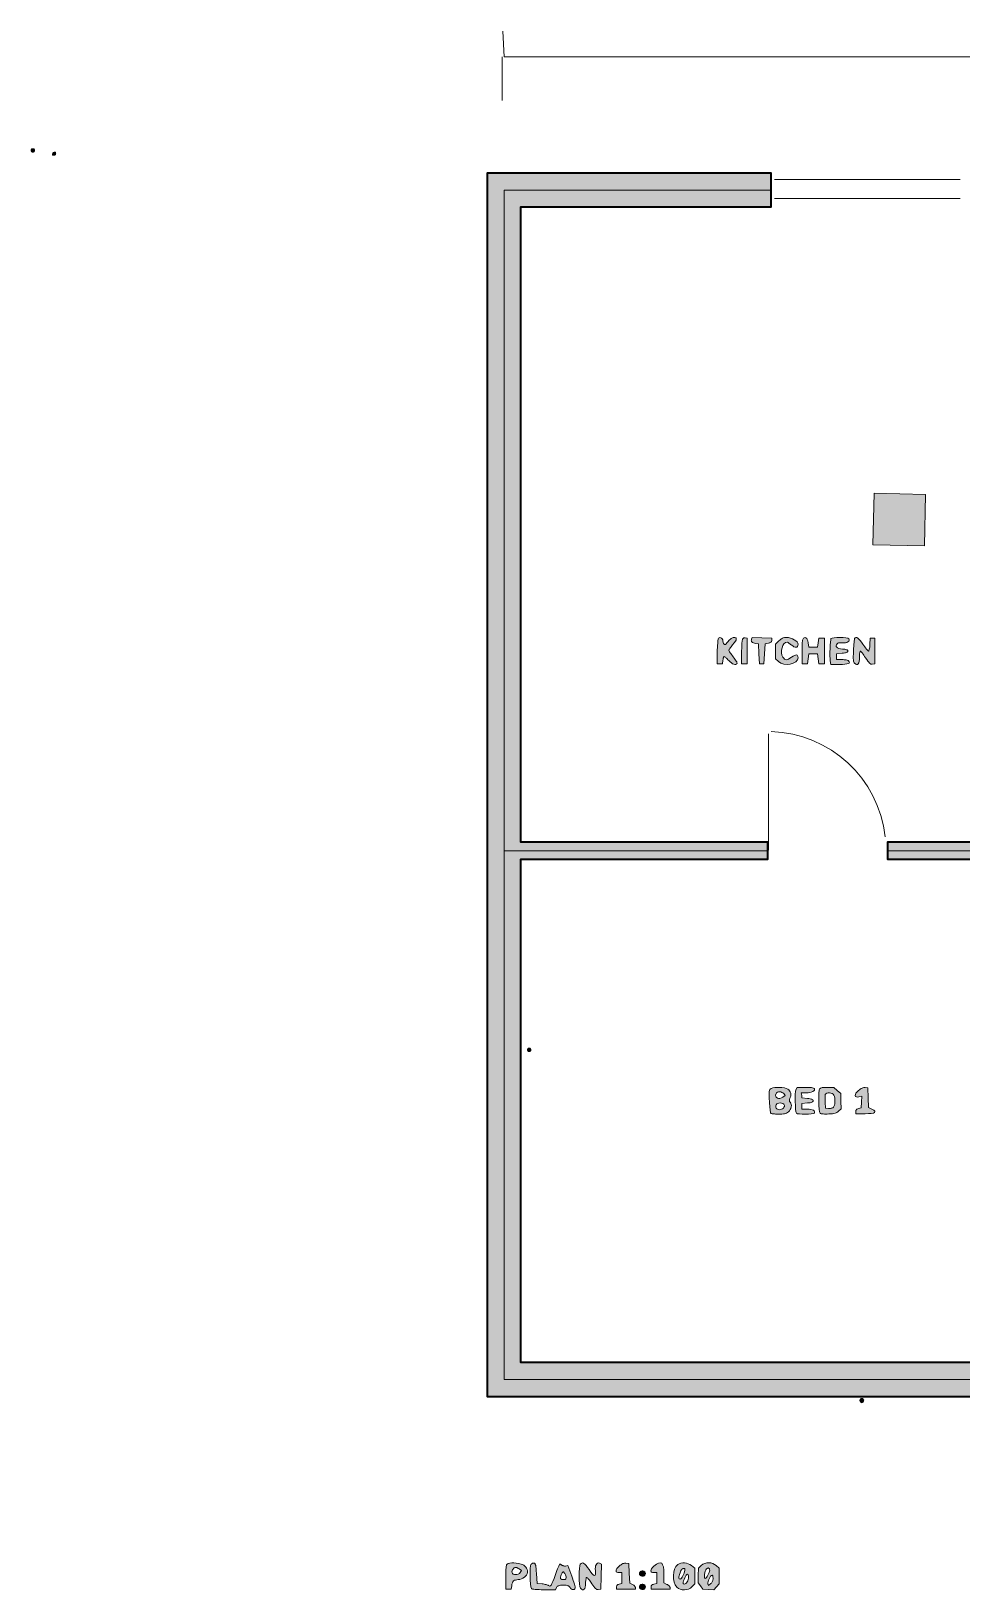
# Model space of a CAD drawing. Header units: millimetres. Extents: x 923 to 19280, y 5717 to 17824.
# Drawn here: x 923 to 7971, y 5902 to 17696 of the extents above; entities that cross this region are included whole.
import ezdxf

# ---------------------------------------------------------------- set-up
doc = ezdxf.new("R2010")
doc.units = ezdxf.units.MM
for name, color, linetype, lineweight in [('A-ANNO', 2, 'Continuous', 18), ('A-COLS', 5, 'Continuous', 18), ('A-DETL', 7, 'Continuous', 18), ('A-DOOR', 3, 'Continuous', 18), ('A-GLAZ', 4, 'Continuous', 18), ('A-WALL', 7, 'Continuous', 35), ('A-WALL-CNTR', 8, 'Continuous', 13)]:
    doc.layers.add(name, color=color, linetype=linetype, lineweight=lineweight)

msp = doc.modelspace()

# ---------------------------------------------------------------- hatches: boundary and pattern name
at = {"layer": 'A-ANNO'}
h = msp.add_hatch(color=256, dxfattribs=at)
h.dxf.hatch_style = 1
h.paths.add_polyline_path([(923, 16795), (923, 16792), (924, 16790), (925, 16788), (926, 16785), (929, 16784), (930, 16783), (933, 16782), (936, 16782), (938, 16782), (941, 16783), (942, 16784), (945, 16785), (946, 16788), (947, 16790), (948, 16792), (948, 16795), (948, 16797), (947, 16800), (946, 16801), (945, 16804), (942, 16805), (941, 16806), (938, 16807), (936, 16807), (933, 16807), (930, 16806), (929, 16805), (926, 16804), (925, 16801), (924, 16800), (923, 16797)])
h = msp.add_hatch(color=256, dxfattribs=at)
h.dxf.hatch_style = 1
h.paths.add_polyline_path([(1090, 16776), (1086, 16773), (1085, 16769), (1084, 16766), (1085, 16762), (1085, 16760), (1088, 16758), (1092, 16757), (1096, 16757), (1099, 16757), (1101, 16757), (1103, 16759), (1106, 16760), (1107, 16762), (1108, 16764), (1109, 16767), (1109, 16769), (1108, 16773), (1107, 16778), (1106, 16780), (1103, 16781), (1100, 16782), (1096, 16781), (1093, 16779)])
h = msp.add_hatch(color=256, dxfattribs=at)
h.dxf.hatch_style = 1
h.paths.add_polyline_path([(6125, 13097), (6125, 13093), (6124, 13086), (6123, 13076), (6122, 13064), (6121, 13049), (6120, 13033), (6119, 13015), (6119, 12998), (6117, 12909), (6138, 12909), (6159, 12909), (6162, 12937), (6163, 12942), (6163, 12947), (6164, 12952), (6166, 12955), (6167, 12959), (6169, 12961), (6169, 12963), (6171, 12964), (6173, 12963), (6175, 12961), (6180, 12959), (6184, 12955), (6189, 12951), (6194, 12946), (6200, 12940), (6206, 12934), (6216, 12924), (6226, 12916), (6235, 12910), (6244, 12906), (6252, 12904), (6259, 12904), (6264, 12907), (6268, 12912), (6269, 12915), (6268, 12918), (6266, 12923), (6262, 12930), (6257, 12937), (6252, 12945), (6246, 12953), (6240, 12962), (6233, 12970), (6226, 12979), (6221, 12986), (6216, 12993), (6212, 13000), (6208, 13005), (6207, 13009), (6206, 13010), (6207, 13013), (6208, 13016), (6211, 13020), (6214, 13025), (6219, 13032), (6224, 13038), (6230, 13046), (6235, 13053), (6247, 13068), (6256, 13080), (6261, 13089), (6263, 13097), (6263, 13102), (6260, 13105), (6253, 13107), (6245, 13108), (6239, 13107), (6234, 13106), (6229, 13103), (6223, 13100), (6218, 13096), (6212, 13091), (6207, 13085), (6201, 13078), (6192, 13067), (6185, 13060), (6180, 13056), (6174, 13055), (6170, 13057), (6167, 13062), (6164, 13070), (6162, 13082), (6160, 13090), (6156, 13097), (6151, 13102), (6145, 13105), (6139, 13107), (6134, 13106), (6129, 13103)])
h = msp.add_hatch(color=256, dxfattribs=at)
h.dxf.hatch_style = 1
h.paths.add_polyline_path([(6309, 13091), (6308, 13086), (6307, 13079), (6306, 13068), (6305, 13055), (6304, 13041), (6304, 13025), (6303, 13009), (6303, 12992), (6303, 12909), (6324, 12909), (6346, 12909), (6346, 13006), (6346, 13103), (6330, 13106), (6328, 13106), (6324, 13106), (6321, 13105), (6318, 13103), (6316, 13101), (6313, 13098), (6311, 13096)])
h = msp.add_hatch(color=256, dxfattribs=at)
h.dxf.hatch_style = 1
h.paths.add_polyline_path([(6379, 13095), (6377, 13089), (6376, 13083), (6378, 13079), (6381, 13075), (6385, 13070), (6392, 13068), (6400, 13065), (6409, 13064), (6430, 13061), (6434, 12985), (6439, 12909), (6456, 12909), (6472, 12909), (6477, 12985), (6481, 13061), (6506, 13065), (6512, 13067), (6518, 13069), (6522, 13070), (6526, 13073), (6528, 13075), (6530, 13079), (6532, 13082), (6532, 13086), (6532, 13103), (6457, 13106), (6384, 13108)])
h = msp.add_hatch(color=256, dxfattribs=at)
h.dxf.hatch_style = 1
h.paths.add_polyline_path([(6586, 13083), (6561, 13058), (6561, 13002), (6561, 12946), (6583, 12926), (6600, 12913), (6622, 12906), (6647, 12904), (6671, 12907), (6694, 12914), (6713, 12925), (6726, 12938), (6731, 12955), (6730, 12964), (6727, 12970), (6724, 12975), (6718, 12976), (6711, 12975), (6703, 12973), (6693, 12968), (6681, 12960), (6668, 12951), (6657, 12945), (6648, 12941), (6640, 12940), (6633, 12941), (6627, 12944), (6622, 12951), (6616, 12959), (6609, 12975), (6605, 12993), (6605, 13012), (6610, 13031), (6616, 13047), (6624, 13061), (6635, 13070), (6647, 13074), (6649, 13073), (6651, 13072), (6655, 13070), (6659, 13067), (6664, 13064), (6669, 13060), (6674, 13056), (6679, 13052), (6690, 13044), (6699, 13038), (6708, 13036), (6715, 13035), (6722, 13036), (6726, 13041), (6730, 13047), (6731, 13057), (6729, 13065), (6723, 13075), (6714, 13083), (6702, 13091), (6688, 13097), (6674, 13102), (6659, 13107), (6644, 13108), (6634, 13108), (6627, 13107), (6619, 13105), (6612, 13102), (6606, 13099), (6599, 13095), (6593, 13089)])
h = msp.add_hatch(color=256, dxfattribs=at)
h.dxf.hatch_style = 1
h.paths.add_polyline_path([(6767, 13093), (6765, 13088), (6765, 13080), (6763, 13070), (6762, 13058), (6761, 13043), (6761, 13027), (6761, 13010), (6761, 12993), (6763, 12909), (6782, 12909), (6803, 12909), (6807, 12947), (6811, 12985), (6845, 12985), (6879, 12985), (6883, 12947), (6887, 12909), (6909, 12909), (6930, 12909), (6930, 13006), (6930, 13103), (6909, 13103), (6887, 13103), (6883, 13069), (6879, 13036), (6845, 13036), (6811, 13036), (6807, 13069), (6804, 13082), (6800, 13092), (6796, 13100), (6790, 13105), (6784, 13108), (6778, 13106), (6772, 13102)])
h = msp.add_hatch(color=256, dxfattribs=at)
h.dxf.hatch_style = 1
h.paths.add_polyline_path([(6980, 13100), (6979, 13091), (6976, 13074), (6975, 13051), (6973, 13024), (6972, 12997), (6972, 12970), (6973, 12948), (6975, 12931), (6978, 12904), (7045, 12904), (7067, 12904), (7085, 12906), (7100, 12908), (7110, 12911), (7117, 12915), (7119, 12920), (7118, 12925), (7113, 12931), (7111, 12933), (7107, 12935), (7102, 12937), (7096, 12938), (7088, 12939), (7080, 12940), (7072, 12941), (7063, 12942), (7023, 12942), (7023, 12964), (7023, 12985), (7065, 12989), (7075, 12990), (7085, 12992), (7091, 12993), (7097, 12995), (7102, 12998), (7105, 13000), (7107, 13003), (7107, 13006), (7107, 13009), (7105, 13012), (7102, 13014), (7098, 13016), (7092, 13018), (7085, 13020), (7077, 13020), (7067, 13021), (7052, 13023), (7040, 13025), (7030, 13029), (7024, 13034), (7020, 13039), (7019, 13046), (7021, 13053), (7026, 13060), (7030, 13063), (7033, 13065), (7037, 13067), (7041, 13068), (7047, 13069), (7053, 13069), (7060, 13069), (7068, 13068), (7080, 13067), (7091, 13068), (7101, 13071), (7108, 13075), (7114, 13080), (7118, 13086), (7118, 13092), (7116, 13099), (7108, 13102), (7093, 13105), (7072, 13107), (7048, 13108), (7025, 13107), (7004, 13106), (6988, 13103)])
h = msp.add_hatch(color=256, dxfattribs=at)
h.dxf.hatch_style = 1
h.paths.add_polyline_path([(7159, 13101), (7158, 13097), (7157, 13091), (7156, 13082), (7155, 13070), (7154, 13057), (7152, 13042), (7151, 13025), (7151, 13008), (7150, 12985), (7149, 12965), (7149, 12950), (7150, 12938), (7151, 12928), (7153, 12921), (7156, 12916), (7158, 12913), (7168, 12907), (7174, 12904), (7181, 12905), (7186, 12909), (7190, 12917), (7194, 12928), (7196, 12942), (7196, 12959), (7196, 12969), (7197, 12977), (7197, 12986), (7198, 12992), (7199, 12998), (7201, 13003), (7201, 13005), (7203, 13006), (7205, 13005), (7207, 13002), (7212, 12998), (7217, 12991), (7223, 12983), (7229, 12975), (7235, 12965), (7242, 12954), (7251, 12941), (7259, 12930), (7266, 12921), (7272, 12915), (7278, 12910), (7283, 12907), (7288, 12906), (7293, 12906), (7311, 12909), (7311, 13006), (7311, 13103), (7294, 13103), (7277, 13103), (7274, 13055), (7273, 13045), (7273, 13036), (7272, 13027), (7270, 13020), (7268, 13014), (7267, 13010), (7266, 13007), (7264, 13006), (7262, 13007), (7258, 13010), (7254, 13014), (7248, 13021), (7242, 13029), (7236, 13037), (7229, 13047), (7222, 13057), (7210, 13073), (7200, 13086), (7190, 13096), (7183, 13102), (7175, 13107), (7169, 13108), (7163, 13106)])
h = msp.add_hatch(color=256, dxfattribs=at)
h.dxf.hatch_style = 1
h.paths.add_polyline_path([(4682, 9988), (4682, 9985), (4683, 9983), (4684, 9981), (4685, 9978), (4688, 9978), (4689, 9976), (4692, 9975), (4695, 9975), (4697, 9975), (4700, 9976), (4701, 9978), (4704, 9978), (4705, 9981), (4706, 9983), (4707, 9985), (4707, 9988), (4707, 9990), (4706, 9993), (4705, 9994), (4704, 9997), (4701, 9998), (4700, 10000), (4697, 10000), (4695, 10000), (4692, 10000), (4689, 10000), (4688, 9998), (4685, 9997), (4684, 9994), (4683, 9993), (4682, 9990)])
h = msp.add_hatch(color=256, dxfattribs=at)
h.dxf.hatch_style = 1
h.paths.add_polyline_path([(6519, 9691), (6517, 9687), (6515, 9681), (6513, 9674), (6512, 9663), (6511, 9651), (6512, 9636), (6512, 9618), (6514, 9597), (6515, 9581), (6517, 9565), (6517, 9551), (6519, 9538), (6520, 9527), (6522, 9518), (6522, 9512), (6524, 9509), (6526, 9507), (6530, 9506), (6535, 9504), (6543, 9503), (6551, 9503), (6561, 9502), (6571, 9501), (6582, 9501), (6596, 9501), (6609, 9502), (6620, 9503), (6629, 9504), (6637, 9507), (6644, 9510), (6651, 9514), (6658, 9519), (6666, 9526), (6672, 9536), (6677, 9545), (6679, 9556), (6680, 9566), (6679, 9575), (6676, 9585), (6671, 9592), (6668, 9595), (6666, 9597), (6666, 9601), (6665, 9605), (6666, 9609), (6666, 9614), (6668, 9620), (6671, 9627), (6675, 9638), (6676, 9649), (6676, 9659), (6672, 9669), (6667, 9677), (6660, 9685), (6652, 9691), (6641, 9696), (6627, 9700), (6609, 9702), (6591, 9704), (6572, 9704), (6554, 9702), (6539, 9700), (6527, 9696)])
h.paths.add_polyline_path([(6622, 9657), (6633, 9643), (6616, 9631), (6605, 9625), (6593, 9621), (6583, 9620), (6574, 9623), (6566, 9629), (6563, 9636), (6561, 9646), (6565, 9658), (6568, 9663), (6574, 9667), (6582, 9669), (6590, 9670), (6599, 9669), (6607, 9666), (6615, 9663)], flags=16)
h.paths.add_polyline_path([(6626, 9573), (6627, 9566), (6627, 9559), (6624, 9553), (6620, 9547), (6614, 9542), (6606, 9538), (6599, 9536), (6589, 9535), (6582, 9536), (6576, 9538), (6570, 9542), (6566, 9546), (6563, 9552), (6562, 9558), (6562, 9565), (6565, 9573), (6569, 9579), (6576, 9582), (6585, 9585), (6595, 9586), (6605, 9585), (6615, 9582), (6622, 9578)], flags=16)
h = msp.add_hatch(color=256, dxfattribs=at)
h.dxf.hatch_style = 1
h.paths.add_polyline_path([(6713, 9685), (6710, 9674), (6708, 9652), (6708, 9626), (6708, 9597), (6710, 9568), (6711, 9542), (6715, 9520), (6719, 9509), (6726, 9505), (6742, 9503), (6763, 9501), (6786, 9501), (6809, 9502), (6831, 9503), (6847, 9506), (6854, 9510), (6856, 9516), (6855, 9521), (6853, 9526), (6847, 9531), (6838, 9534), (6827, 9536), (6815, 9538), (6800, 9539), (6760, 9540), (6760, 9561), (6760, 9581), (6803, 9586), (6813, 9586), (6822, 9588), (6829, 9590), (6835, 9592), (6840, 9594), (6842, 9597), (6844, 9599), (6845, 9603), (6844, 9606), (6842, 9608), (6840, 9611), (6835, 9614), (6829, 9615), (6822, 9617), (6813, 9619), (6803, 9619), (6760, 9624), (6758, 9643), (6755, 9662), (6792, 9662), (6807, 9663), (6820, 9664), (6831, 9668), (6842, 9672), (6849, 9677), (6854, 9683), (6856, 9688), (6854, 9694), (6852, 9696), (6848, 9698), (6841, 9700), (6833, 9702), (6823, 9702), (6812, 9703), (6799, 9704), (6786, 9704), (6723, 9704)])
h = msp.add_hatch(color=256, dxfattribs=at)
h.dxf.hatch_style = 1
h.paths.add_polyline_path([(6894, 9694), (6891, 9682), (6888, 9660), (6887, 9631), (6887, 9600), (6889, 9568), (6891, 9540), (6894, 9519), (6898, 9508), (6901, 9506), (6906, 9504), (6912, 9503), (6920, 9503), (6930, 9502), (6940, 9502), (6951, 9502), (6963, 9503), (6978, 9503), (6991, 9505), (7002, 9507), (7011, 9509), (7019, 9512), (7025, 9515), (7032, 9520), (7037, 9525), (7056, 9542), (7055, 9600), (7054, 9657), (7028, 9680), (7002, 9704), (6952, 9704), (6941, 9704), (6931, 9703), (6922, 9702), (6914, 9702), (6907, 9700), (6901, 9698), (6897, 9696)])
h.paths.add_polyline_path([(7002, 9646), (7006, 9635), (7008, 9622), (7009, 9608), (7010, 9594), (7008, 9580), (7006, 9569), (7002, 9558), (6998, 9553), (6995, 9550), (6991, 9548), (6987, 9547), (6982, 9546), (6977, 9545), (6972, 9544), (6967, 9544), (6962, 9545), (6938, 9547), (6936, 9593), (6935, 9603), (6935, 9612), (6935, 9620), (6935, 9629), (6936, 9636), (6936, 9642), (6936, 9647), (6937, 9650), (6942, 9656), (6949, 9660), (6958, 9662), (6968, 9662), (6979, 9660), (6988, 9657), (6996, 9652)], flags=16)
h = msp.add_hatch(color=256, dxfattribs=at)
h.dxf.hatch_style = 1
h.paths.add_polyline_path([(7189, 9680), (7177, 9669), (7169, 9659), (7165, 9650), (7164, 9642), (7166, 9636), (7172, 9632), (7180, 9631), (7192, 9633), (7214, 9638), (7212, 9593), (7209, 9548), (7188, 9543), (7183, 9542), (7179, 9540), (7175, 9538), (7172, 9536), (7170, 9532), (7168, 9529), (7167, 9525), (7167, 9522), (7167, 9505), (7238, 9505), (7265, 9506), (7285, 9507), (7301, 9510), (7310, 9514), (7313, 9518), (7312, 9524), (7304, 9531), (7290, 9538), (7265, 9552), (7262, 9626), (7260, 9700), (7239, 9702), (7234, 9702), (7228, 9702), (7222, 9700), (7216, 9698), (7209, 9695), (7202, 9691), (7196, 9686)])
h = msp.add_hatch(color=256, dxfattribs=at)
h.dxf.hatch_style = 1
h.paths.add_polyline_path([(7200, 7341), (7198, 7336), (7198, 7331), (7201, 7326), (7204, 7323), (7208, 7320), (7213, 7318), (7218, 7319), (7223, 7323), (7226, 7327), (7227, 7331), (7228, 7336), (7227, 7340), (7224, 7345), (7222, 7347), (7218, 7350), (7213, 7350), (7212, 7350), (7210, 7350), (7208, 7349), (7207, 7348), (7205, 7346), (7203, 7345), (7201, 7343)])
h = msp.add_hatch(color=256, dxfattribs=at)
h.dxf.hatch_style = 1
h.paths.add_polyline_path([(4523, 6091), (4522, 6086), (4520, 6079), (4519, 6069), (4518, 6056), (4518, 6042), (4518, 6025), (4517, 6009), (4517, 5992), (4517, 5907), (4538, 5907), (4559, 5907), (4562, 5932), (4564, 5944), (4567, 5954), (4570, 5963), (4575, 5969), (4582, 5974), (4590, 5976), (4600, 5978), (4612, 5979), (4623, 5981), (4635, 5984), (4647, 5990), (4658, 5998), (4667, 6005), (4675, 6014), (4680, 6024), (4682, 6033), (4681, 6045), (4678, 6056), (4675, 6065), (4669, 6074), (4662, 6081), (4654, 6088), (4645, 6093), (4634, 6097), (4614, 6102), (4596, 6104), (4578, 6106), (4562, 6106), (4547, 6104), (4536, 6102), (4528, 6097)])
h.paths.add_polyline_path([(4619, 6060), (4635, 6048), (4626, 6032), (4620, 6025), (4612, 6020), (4602, 6018), (4592, 6017), (4583, 6018), (4574, 6020), (4568, 6025), (4565, 6032), (4564, 6039), (4566, 6046), (4568, 6053), (4572, 6059), (4576, 6064), (4581, 6069), (4587, 6071), (4592, 6072), (4595, 6072), (4597, 6071), (4601, 6070), (4604, 6069), (4608, 6067), (4612, 6064), (4615, 6062)], flags=16)
h = msp.add_hatch(color=256, dxfattribs=at)
h.dxf.hatch_style = 1
h.paths.add_polyline_path([(4708, 6094), (4705, 6083), (4703, 6063), (4701, 6036), (4701, 6005), (4703, 5974), (4705, 5946), (4707, 5924), (4712, 5911), (4714, 5910), (4720, 5908), (4729, 5906), (4740, 5905), (4754, 5904), (4769, 5904), (4786, 5903), (4805, 5903), (4893, 5903), (4902, 5920), (4905, 5924), (4908, 5928), (4912, 5931), (4918, 5933), (4924, 5935), (4932, 5936), (4942, 5937), (4953, 5937), (4964, 5937), (4974, 5936), (4982, 5935), (4988, 5933), (4993, 5931), (4998, 5928), (5001, 5924), (5004, 5920), (5008, 5913), (5013, 5909), (5019, 5905), (5025, 5904), (5030, 5904), (5035, 5905), (5039, 5909), (5043, 5914), (5043, 5918), (5042, 5925), (5040, 5934), (5037, 5945), (5033, 5959), (5028, 5973), (5023, 5989), (5018, 6005), (4988, 6085), (4970, 6082), (4965, 6082), (4961, 6082), (4957, 6083), (4953, 6084), (4949, 6085), (4945, 6086), (4942, 6088), (4938, 6090), (4937, 6092), (4934, 6093), (4932, 6095), (4930, 6096), (4927, 6097), (4927, 6097), (4925, 6097), (4924, 6097), (4923, 6094), (4921, 6089), (4918, 6081), (4914, 6072), (4910, 6060), (4905, 6047), (4899, 6032), (4894, 6017), (4883, 5988), (4874, 5965), (4866, 5949), (4861, 5938), (4855, 5932), (4851, 5930), (4846, 5931), (4841, 5935), (4838, 5937), (4833, 5938), (4828, 5940), (4822, 5942), (4815, 5943), (4807, 5945), (4800, 5946), (4792, 5947), (4754, 5949), (4750, 6025), (4748, 6046), (4747, 6063), (4745, 6076), (4744, 6086), (4741, 6094), (4739, 6099), (4735, 6103), (4732, 6104), (4729, 6104), (4726, 6104), (4723, 6103), (4719, 6103), (4717, 6101), (4713, 6099), (4711, 6097)])
h.paths.add_polyline_path([(4969, 6016), (4972, 6008), (4974, 6000), (4975, 5993), (4973, 5988), (4971, 5984), (4966, 5981), (4960, 5980), (4953, 5979), (4949, 5979), (4946, 5980), (4943, 5981), (4940, 5981), (4938, 5982), (4935, 5984), (4933, 5985), (4932, 5987), (4931, 5992), (4932, 5998), (4934, 6007), (4937, 6016), (4941, 6025), (4945, 6031), (4949, 6036), (4953, 6038), (4954, 6037), (4956, 6036), (4958, 6035), (4960, 6031), (4962, 6029), (4964, 6025), (4966, 6020)], flags=16)
h = msp.add_hatch(color=256, dxfattribs=at)
h.dxf.hatch_style = 1
h.paths.add_polyline_path([(5081, 6096), (5077, 6084), (5075, 6063), (5073, 6036), (5072, 6006), (5073, 5976), (5076, 5948), (5079, 5927), (5083, 5915), (5091, 5907), (5098, 5903), (5104, 5903), (5110, 5906), (5115, 5913), (5119, 5923), (5121, 5937), (5122, 5954), (5122, 5962), (5123, 5970), (5124, 5977), (5125, 5983), (5126, 5988), (5127, 5992), (5128, 5995), (5130, 5996), (5132, 5995), (5135, 5992), (5139, 5987), (5144, 5982), (5150, 5975), (5156, 5967), (5162, 5959), (5169, 5948), (5177, 5937), (5185, 5926), (5192, 5918), (5197, 5912), (5203, 5908), (5208, 5905), (5213, 5904), (5218, 5904), (5236, 5907), (5239, 6003), (5241, 6097), (5227, 6103), (5219, 6105), (5213, 6103), (5207, 6099), (5202, 6092), (5197, 6084), (5196, 6073), (5195, 6061), (5196, 6048), (5197, 6031), (5197, 6020), (5193, 6013), (5188, 6011), (5181, 6014), (5172, 6023), (5161, 6036), (5148, 6055), (5136, 6072), (5125, 6086), (5116, 6096), (5108, 6102), (5101, 6105), (5094, 6104), (5087, 6102)])
h = msp.add_hatch(color=256, dxfattribs=at)
h.dxf.hatch_style = 1
h.paths.add_polyline_path([(5377, 6082), (5366, 6072), (5358, 6063), (5354, 6053), (5352, 6046), (5354, 6039), (5359, 6035), (5367, 6032), (5378, 6032), (5397, 6034), (5397, 5992), (5397, 5950), (5376, 5945), (5371, 5943), (5367, 5942), (5363, 5940), (5360, 5937), (5358, 5934), (5357, 5931), (5355, 5927), (5355, 5924), (5355, 5907), (5427, 5907), (5499, 5907), (5499, 5920), (5498, 5922), (5497, 5925), (5495, 5928), (5493, 5932), (5490, 5934), (5486, 5937), (5482, 5940), (5478, 5943), (5457, 5953), (5452, 6027), (5448, 6102), (5427, 6104), (5422, 6104), (5416, 6103), (5410, 6102), (5404, 6100), (5397, 6097), (5391, 6092), (5384, 6088)])
h = msp.add_hatch(color=256, dxfattribs=at)
h.dxf.hatch_style = 1
h.paths.add_polyline_path([(5532, 6034), (5531, 6031), (5530, 6028), (5530, 6025), (5530, 6021), (5531, 6019), (5532, 6016), (5534, 6014), (5535, 6011), (5540, 6008), (5547, 6005), (5554, 6005), (5560, 6006), (5566, 6009), (5571, 6014), (5574, 6019), (5575, 6025), (5573, 6033), (5569, 6039), (5563, 6043), (5556, 6046), (5549, 6046), (5541, 6044), (5535, 6040)])
h = msp.add_hatch(color=256, dxfattribs=at)
h.dxf.hatch_style = 1
h.paths.add_polyline_path([(5639, 6082), (5628, 6072), (5621, 6062), (5617, 6053), (5615, 6046), (5617, 6039), (5622, 6035), (5629, 6032), (5640, 6032), (5660, 6034), (5660, 5992), (5660, 5950), (5639, 5945), (5633, 5943), (5629, 5942), (5626, 5940), (5622, 5937), (5621, 5934), (5619, 5931), (5617, 5927), (5617, 5924), (5617, 5907), (5689, 5907), (5761, 5907), (5761, 5920), (5760, 5922), (5760, 5926), (5757, 5928), (5755, 5932), (5751, 5935), (5747, 5938), (5743, 5941), (5738, 5943), (5715, 5954), (5715, 6020), (5714, 6051), (5711, 6075), (5705, 6092), (5698, 6103), (5687, 6107), (5674, 6104), (5658, 6097)])
h = msp.add_hatch(color=256, dxfattribs=at)
h.dxf.hatch_style = 1
h.paths.add_polyline_path([(5819, 6093), (5805, 6079), (5795, 6059), (5789, 6036), (5787, 6011), (5788, 5986), (5792, 5961), (5801, 5939), (5813, 5922), (5825, 5913), (5839, 5906), (5854, 5903), (5871, 5902), (5887, 5904), (5902, 5908), (5915, 5915), (5927, 5925), (5948, 5947), (5948, 6006), (5948, 6065), (5924, 6086), (5912, 6093), (5899, 6099), (5886, 6103), (5871, 6106), (5857, 6106), (5843, 6103), (5830, 6099)])
h.paths.add_polyline_path([(5871, 6040), (5868, 6028), (5864, 6017), (5859, 6007), (5853, 5998), (5848, 5990), (5842, 5985), (5837, 5983), (5832, 5984), (5830, 5986), (5828, 5989), (5828, 5994), (5829, 6000), (5831, 6008), (5833, 6018), (5838, 6030), (5843, 6045), (5844, 6048), (5847, 6052), (5849, 6055), (5852, 6058), (5854, 6060), (5858, 6062), (5860, 6064), (5864, 6064), (5867, 6064), (5870, 6063), (5872, 6061), (5873, 6059), (5874, 6056), (5874, 6052), (5873, 6047)], flags=16)
h.paths.add_polyline_path([(5901, 5999), (5900, 5989), (5898, 5979), (5896, 5970), (5892, 5962), (5887, 5955), (5882, 5949), (5876, 5946), (5871, 5945), (5865, 5946), (5862, 5947), (5860, 5950), (5860, 5954), (5860, 5960), (5863, 5969), (5867, 5979), (5873, 5992), (5879, 6003), (5884, 6012), (5889, 6017), (5893, 6020), (5897, 6020), (5899, 6016), (5900, 6009)], flags=16)
h = msp.add_hatch(color=256, dxfattribs=at)
h.dxf.hatch_style = 1
h.paths.add_polyline_path([(5998, 6086), (5976, 6067), (5974, 6011), (5973, 5954), (5991, 5931), (6009, 5907), (6050, 5904), (6092, 5902), (6113, 5924), (6134, 5947), (6134, 6006), (6134, 6065), (6110, 6086), (6097, 6094), (6084, 6101), (6069, 6105), (6053, 6106), (6039, 6105), (6024, 6102), (6010, 6095)])
h.paths.add_polyline_path([(6062, 6050), (6061, 6042), (6058, 6032), (6053, 6022), (6048, 6012), (6042, 6002), (6036, 5994), (6031, 5989), (6026, 5987), (6023, 5990), (6021, 5997), (6021, 6006), (6022, 6017), (6025, 6030), (6028, 6042), (6032, 6052), (6037, 6060), (6042, 6064), (6046, 6067), (6050, 6068), (6053, 6067), (6057, 6064), (6059, 6061), (6061, 6056)], flags=16)
h.paths.add_polyline_path([(6087, 5989), (6087, 5983), (6086, 5978), (6085, 5973), (6082, 5967), (6080, 5962), (6077, 5957), (6074, 5953), (6070, 5949), (6053, 5934), (6048, 5948), (6047, 5954), (6049, 5964), (6053, 5975), (6057, 5986), (6063, 5996), (6068, 6004), (6074, 6010), (6079, 6013), (6081, 6012), (6082, 6011), (6084, 6009), (6085, 6006), (6086, 6002), (6086, 5998), (6087, 5993)], flags=16)
h = msp.add_hatch(color=256, dxfattribs=at)
h.dxf.hatch_style = 1
h.paths.add_polyline_path([(5532, 5932), (5531, 5930), (5530, 5926), (5530, 5923), (5530, 5920), (5531, 5917), (5532, 5915), (5534, 5912), (5535, 5910), (5540, 5906), (5547, 5904), (5554, 5904), (5560, 5904), (5566, 5908), (5571, 5912), (5574, 5917), (5575, 5924), (5573, 5932), (5569, 5937), (5563, 5942), (5556, 5944), (5549, 5944), (5541, 5943), (5535, 5938)])
at = {"layer": 'A-COLS'}
h = msp.add_hatch(color=256, dxfattribs=at)
h.dxf.hatch_style = 1
h.paths.add_polyline_path([(7306, 14200), (7298, 13810), (7687, 13802), (7696, 14191)])
at = {"layer": 'A-WALL'}
h = msp.add_hatch(color=256, dxfattribs=at)
h.dxf.hatch_style = 1
h.paths.add_polyline_path([(4632, 16622), (4376, 16622), (4376, 16622), (4376, 16366), (4376, 7622), (4376, 7366), (4632, 7366), (8526, 7366), (8526, 7622), (4632, 7622), (4632, 11431), (6502, 11431), (6502, 11559), (4632, 11559), (4632, 16366), (6528, 16366), (6528, 16622), (4632, 16622)])
h = msp.add_hatch(color=256, dxfattribs=at)
h.dxf.hatch_style = 1
h.paths.add_polyline_path([(10439, 12557), (10439, 12430), (10439, 11559), (7408, 11559), (7408, 11431), (10439, 11431), (10439, 7622), (9482, 7622), (9482, 7366), (18375, 7366), (18631, 7366), (18631, 7622), (18631, 9018), (18375, 9018), (18375, 7622), (10566, 7622), (10566, 11431), (10566, 11559), (10566, 12430), (15502, 12430), (15502, 12557), (10566, 12557), (10566, 14090), (10439, 14090)])

# ---------------------------------------------------------------- linework, layer by layer
at = {"layer": 'A-ANNO'}
for points in [[(923, 16795), (923, 16792), (924, 16790), (925, 16788), (926, 16785), (929, 16784), (930, 16783), (933, 16782), (936, 16782), (938, 16782), (941, 16783), (942, 16784), (945, 16785), (946, 16788), (947, 16790), (948, 16792), (948, 16795), (948, 16797), (947, 16800), (946, 16801), (945, 16804), (942, 16805), (941, 16806), (938, 16807), (936, 16807), (933, 16807), (930, 16806), (929, 16805), (926, 16804), (925, 16801), (924, 16800), (923, 16797)], [(1090, 16776), (1086, 16773), (1085, 16769), (1084, 16766), (1085, 16762), (1085, 16760), (1088, 16758), (1092, 16757), (1096, 16757), (1099, 16757), (1101, 16757), (1103, 16759), (1106, 16760), (1107, 16762), (1108, 16764), (1109, 16767), (1109, 16769), (1108, 16773), (1107, 16778), (1106, 16780), (1103, 16781), (1100, 16782), (1096, 16781), (1093, 16779)], [(6125, 13097), (6125, 13093), (6124, 13086), (6123, 13076), (6122, 13064), (6121, 13049), (6120, 13033), (6119, 13015), (6119, 12998), (6117, 12909), (6138, 12909), (6159, 12909), (6162, 12937), (6163, 12942), (6163, 12947), (6164, 12952), (6166, 12955), (6167, 12959), (6169, 12961), (6169, 12963), (6171, 12964), (6173, 12963), (6175, 12961), (6180, 12959), (6184, 12955), (6189, 12951), (6194, 12946), (6200, 12940), (6206, 12934), (6216, 12924), (6226, 12916), (6235, 12910), (6244, 12906), (6252, 12904), (6259, 12904), (6264, 12907), (6268, 12912), (6269, 12915), (6268, 12918), (6266, 12923), (6262, 12930), (6257, 12937), (6252, 12945), (6246, 12953), (6240, 12962), (6233, 12970), (6226, 12979), (6221, 12986), (6216, 12993), (6212, 13000), (6208, 13005), (6207, 13009), (6206, 13010), (6207, 13013), (6208, 13016), (6211, 13020), (6214, 13025), (6219, 13032), (6224, 13038), (6230, 13046), (6235, 13053), (6247, 13068), (6256, 13080), (6261, 13089), (6263, 13097), (6263, 13102), (6260, 13105), (6253, 13107), (6245, 13108), (6239, 13107), (6234, 13106), (6229, 13103), (6223, 13100), (6218, 13096), (6212, 13091), (6207, 13085), (6201, 13078), (6192, 13067), (6185, 13060), (6180, 13056), (6174, 13055), (6170, 13057), (6167, 13062), (6164, 13070), (6162, 13082), (6160, 13090), (6156, 13097), (6151, 13102), (6145, 13105), (6139, 13107), (6134, 13106), (6129, 13103)], [(6309, 13091), (6308, 13086), (6307, 13079), (6306, 13068), (6305, 13055), (6304, 13041), (6304, 13025), (6303, 13009), (6303, 12992), (6303, 12909), (6324, 12909), (6346, 12909), (6346, 13006), (6346, 13103), (6330, 13106), (6328, 13106), (6324, 13106), (6321, 13105), (6318, 13103), (6316, 13101), (6313, 13098), (6311, 13096)], [(6379, 13095), (6377, 13089), (6376, 13083), (6378, 13079), (6381, 13075), (6385, 13070), (6392, 13068), (6400, 13065), (6409, 13064), (6430, 13061), (6434, 12985), (6439, 12909), (6456, 12909), (6472, 12909), (6477, 12985), (6481, 13061), (6506, 13065), (6512, 13067), (6518, 13069), (6522, 13070), (6526, 13073), (6528, 13075), (6530, 13079), (6532, 13082), (6532, 13086), (6532, 13103), (6457, 13106), (6384, 13108)], [(6586, 13083), (6561, 13058), (6561, 13002), (6561, 12946), (6583, 12926), (6600, 12913), (6622, 12906), (6647, 12904), (6671, 12907), (6694, 12914), (6713, 12925), (6726, 12938), (6731, 12955), (6730, 12964), (6727, 12970), (6724, 12975), (6718, 12976), (6711, 12975), (6703, 12973), (6693, 12968), (6681, 12960), (6668, 12951), (6657, 12945), (6648, 12941), (6640, 12940), (6633, 12941), (6627, 12944), (6622, 12951), (6616, 12959), (6609, 12975), (6605, 12993), (6605, 13012), (6610, 13031), (6616, 13047), (6624, 13061), (6635, 13070), (6647, 13074), (6649, 13073), (6651, 13072), (6655, 13070), (6659, 13067), (6664, 13064), (6669, 13060), (6674, 13056), (6679, 13052), (6690, 13044), (6699, 13038), (6708, 13036), (6715, 13035), (6722, 13036), (6726, 13041), (6730, 13047), (6731, 13057), (6729, 13065), (6723, 13075), (6714, 13083), (6702, 13091), (6688, 13097), (6674, 13102), (6659, 13107), (6644, 13108), (6634, 13108), (6627, 13107), (6619, 13105), (6612, 13102), (6606, 13099), (6599, 13095), (6593, 13089)], [(6767, 13093), (6765, 13088), (6765, 13080), (6763, 13070), (6762, 13058), (6761, 13043), (6761, 13027), (6761, 13010), (6761, 12993), (6763, 12909), (6782, 12909), (6803, 12909), (6807, 12947), (6811, 12985), (6845, 12985), (6879, 12985), (6883, 12947), (6887, 12909), (6909, 12909), (6930, 12909), (6930, 13006), (6930, 13103), (6909, 13103), (6887, 13103), (6883, 13069), (6879, 13036), (6845, 13036), (6811, 13036), (6807, 13069), (6804, 13082), (6800, 13092), (6796, 13100), (6790, 13105), (6784, 13108), (6778, 13106), (6772, 13102)], [(6980, 13100), (6979, 13091), (6976, 13074), (6975, 13051), (6973, 13024), (6972, 12997), (6972, 12970), (6973, 12948), (6975, 12931), (6978, 12904), (7045, 12904), (7067, 12904), (7085, 12906), (7100, 12908), (7110, 12911), (7117, 12915), (7119, 12920), (7118, 12925), (7113, 12931), (7111, 12933), (7107, 12935), (7102, 12937), (7096, 12938), (7088, 12939), (7080, 12940), (7072, 12941), (7063, 12942), (7023, 12942), (7023, 12964), (7023, 12985), (7065, 12989), (7075, 12990), (7085, 12992), (7091, 12993), (7097, 12995), (7102, 12998), (7105, 13000), (7107, 13003), (7107, 13006), (7107, 13009), (7105, 13012), (7102, 13014), (7098, 13016), (7092, 13018), (7085, 13020), (7077, 13020), (7067, 13021), (7052, 13023), (7040, 13025), (7030, 13029), (7024, 13034), (7020, 13039), (7019, 13046), (7021, 13053), (7026, 13060), (7030, 13063), (7033, 13065), (7037, 13067), (7041, 13068), (7047, 13069), (7053, 13069), (7060, 13069), (7068, 13068), (7080, 13067), (7091, 13068), (7101, 13071), (7108, 13075), (7114, 13080), (7118, 13086), (7118, 13092), (7116, 13099), (7108, 13102), (7093, 13105), (7072, 13107), (7048, 13108), (7025, 13107), (7004, 13106), (6988, 13103)], [(7159, 13101), (7158, 13097), (7157, 13091), (7156, 13082), (7155, 13070), (7154, 13057), (7152, 13042), (7151, 13025), (7151, 13008), (7150, 12985), (7149, 12965), (7149, 12950), (7150, 12938), (7151, 12928), (7153, 12921), (7156, 12916), (7158, 12913), (7168, 12907), (7174, 12904), (7181, 12905), (7186, 12909), (7190, 12917), (7194, 12928), (7196, 12942), (7196, 12959), (7196, 12969), (7197, 12977), (7197, 12986), (7198, 12992), (7199, 12998), (7201, 13003), (7201, 13005), (7203, 13006), (7205, 13005), (7207, 13002), (7212, 12998), (7217, 12991), (7223, 12983), (7229, 12975), (7235, 12965), (7242, 12954), (7251, 12941), (7259, 12930), (7266, 12921), (7272, 12915), (7278, 12910), (7283, 12907), (7288, 12906), (7293, 12906), (7311, 12909), (7311, 13006), (7311, 13103), (7294, 13103), (7277, 13103), (7274, 13055), (7273, 13045), (7273, 13036), (7272, 13027), (7270, 13020), (7268, 13014), (7267, 13010), (7266, 13007), (7264, 13006), (7262, 13007), (7258, 13010), (7254, 13014), (7248, 13021), (7242, 13029), (7236, 13037), (7229, 13047), (7222, 13057), (7210, 13073), (7200, 13086), (7190, 13096), (7183, 13102), (7175, 13107), (7169, 13108), (7163, 13106)], [(4682, 9988), (4682, 9985), (4683, 9983), (4684, 9981), (4685, 9978), (4688, 9978), (4689, 9976), (4692, 9975), (4695, 9975), (4697, 9975), (4700, 9976), (4701, 9978), (4704, 9978), (4705, 9981), (4706, 9983), (4707, 9985), (4707, 9988), (4707, 9990), (4706, 9993), (4705, 9994), (4704, 9997), (4701, 9998), (4700, 10000), (4697, 10000), (4695, 10000), (4692, 10000), (4689, 10000), (4688, 9998), (4685, 9997), (4684, 9994), (4683, 9993), (4682, 9990)], [(6519, 9691), (6517, 9687), (6515, 9681), (6513, 9674), (6512, 9663), (6511, 9651), (6512, 9636), (6512, 9618), (6514, 9597), (6515, 9581), (6517, 9565), (6517, 9551), (6519, 9538), (6520, 9527), (6522, 9518), (6522, 9512), (6524, 9509), (6526, 9507), (6530, 9506), (6535, 9504), (6543, 9503), (6551, 9503), (6561, 9502), (6571, 9501), (6582, 9501), (6596, 9501), (6609, 9502), (6620, 9503), (6629, 9504), (6637, 9507), (6644, 9510), (6651, 9514), (6658, 9519), (6666, 9526), (6672, 9536), (6677, 9545), (6679, 9556), (6680, 9566), (6679, 9575), (6676, 9585), (6671, 9592), (6668, 9595), (6666, 9597), (6666, 9601), (6665, 9605), (6666, 9609), (6666, 9614), (6668, 9620), (6671, 9627), (6675, 9638), (6676, 9649), (6676, 9659), (6672, 9669), (6667, 9677), (6660, 9685), (6652, 9691), (6641, 9696), (6627, 9700), (6609, 9702), (6591, 9704), (6572, 9704), (6554, 9702), (6539, 9700), (6527, 9696)], [(6713, 9685), (6710, 9674), (6708, 9652), (6708, 9626), (6708, 9597), (6710, 9568), (6711, 9542), (6715, 9520), (6719, 9509), (6726, 9505), (6742, 9503), (6763, 9501), (6786, 9501), (6809, 9502), (6831, 9503), (6847, 9506), (6854, 9510), (6856, 9516), (6855, 9521), (6853, 9526), (6847, 9531), (6838, 9534), (6827, 9536), (6815, 9538), (6800, 9539), (6760, 9540), (6760, 9561), (6760, 9581), (6803, 9586), (6813, 9586), (6822, 9588), (6829, 9590), (6835, 9592), (6840, 9594), (6842, 9597), (6844, 9599), (6845, 9603), (6844, 9606), (6842, 9608), (6840, 9611), (6835, 9614), (6829, 9615), (6822, 9617), (6813, 9619), (6803, 9619), (6760, 9624), (6758, 9643), (6755, 9662), (6792, 9662), (6807, 9663), (6820, 9664), (6831, 9668), (6842, 9672), (6849, 9677), (6854, 9683), (6856, 9688), (6854, 9694), (6852, 9696), (6848, 9698), (6841, 9700), (6833, 9702), (6823, 9702), (6812, 9703), (6799, 9704), (6786, 9704), (6723, 9704)], [(6894, 9694), (6891, 9682), (6888, 9660), (6887, 9631), (6887, 9600), (6889, 9568), (6891, 9540), (6894, 9519), (6898, 9508), (6901, 9506), (6906, 9504), (6912, 9503), (6920, 9503), (6930, 9502), (6940, 9502), (6951, 9502), (6963, 9503), (6978, 9503), (6991, 9505), (7002, 9507), (7011, 9509), (7019, 9512), (7025, 9515), (7032, 9520), (7037, 9525), (7056, 9542), (7055, 9600), (7054, 9657), (7028, 9680), (7002, 9704), (6952, 9704), (6941, 9704), (6931, 9703), (6922, 9702), (6914, 9702), (6907, 9700), (6901, 9698), (6897, 9696)], [(7189, 9680), (7177, 9669), (7169, 9659), (7165, 9650), (7164, 9642), (7166, 9636), (7172, 9632), (7180, 9631), (7192, 9633), (7214, 9638), (7212, 9593), (7209, 9548), (7188, 9543), (7183, 9542), (7179, 9540), (7175, 9538), (7172, 9536), (7170, 9532), (7168, 9529), (7167, 9525), (7167, 9522), (7167, 9505), (7238, 9505), (7265, 9506), (7285, 9507), (7301, 9510), (7310, 9514), (7313, 9518), (7312, 9524), (7304, 9531), (7290, 9538), (7265, 9552), (7262, 9626), (7260, 9700), (7239, 9702), (7234, 9702), (7228, 9702), (7222, 9700), (7216, 9698), (7209, 9695), (7202, 9691), (7196, 9686)], [(6622, 9657), (6633, 9643), (6616, 9631), (6605, 9625), (6593, 9621), (6583, 9620), (6574, 9623), (6566, 9629), (6563, 9636), (6561, 9646), (6565, 9658), (6568, 9663), (6574, 9667), (6582, 9669), (6590, 9670), (6599, 9669), (6607, 9666), (6615, 9663)], [(6626, 9573), (6627, 9566), (6627, 9559), (6624, 9553), (6620, 9547), (6614, 9542), (6606, 9538), (6599, 9536), (6589, 9535), (6582, 9536), (6576, 9538), (6570, 9542), (6566, 9546), (6563, 9552), (6562, 9558), (6562, 9565), (6565, 9573), (6569, 9579), (6576, 9582), (6585, 9585), (6595, 9586), (6605, 9585), (6615, 9582), (6622, 9578)], [(7002, 9646), (7006, 9635), (7008, 9622), (7009, 9608), (7010, 9594), (7008, 9580), (7006, 9569), (7002, 9558), (6998, 9553), (6995, 9550), (6991, 9548), (6987, 9547), (6982, 9546), (6977, 9545), (6972, 9544), (6967, 9544), (6962, 9545), (6938, 9547), (6936, 9593), (6935, 9603), (6935, 9612), (6935, 9620), (6935, 9629), (6936, 9636), (6936, 9642), (6936, 9647), (6937, 9650), (6942, 9656), (6949, 9660), (6958, 9662), (6968, 9662), (6979, 9660), (6988, 9657), (6996, 9652)], [(7200, 7341), (7198, 7336), (7198, 7331), (7201, 7326), (7204, 7323), (7208, 7320), (7213, 7318), (7218, 7319), (7223, 7323), (7226, 7327), (7227, 7331), (7228, 7336), (7227, 7340), (7224, 7345), (7222, 7347), (7218, 7350), (7213, 7350), (7212, 7350), (7210, 7350), (7208, 7349), (7207, 7348), (7205, 7346), (7203, 7345), (7201, 7343)], [(4523, 6091), (4522, 6086), (4520, 6079), (4519, 6069), (4518, 6056), (4518, 6042), (4518, 6025), (4517, 6009), (4517, 5992), (4517, 5907), (4538, 5907), (4559, 5907), (4562, 5932), (4564, 5944), (4567, 5954), (4570, 5963), (4575, 5969), (4582, 5974), (4590, 5976), (4600, 5978), (4612, 5979), (4623, 5981), (4635, 5984), (4647, 5990), (4658, 5998), (4667, 6005), (4675, 6014), (4680, 6024), (4682, 6033), (4681, 6045), (4678, 6056), (4675, 6065), (4669, 6074), (4662, 6081), (4654, 6088), (4645, 6093), (4634, 6097), (4614, 6102), (4596, 6104), (4578, 6106), (4562, 6106), (4547, 6104), (4536, 6102), (4528, 6097)], [(4619, 6060), (4635, 6048), (4626, 6032), (4620, 6025), (4612, 6020), (4602, 6018), (4592, 6017), (4583, 6018), (4574, 6020), (4568, 6025), (4565, 6032), (4564, 6039), (4566, 6046), (4568, 6053), (4572, 6059), (4576, 6064), (4581, 6069), (4587, 6071), (4592, 6072), (4595, 6072), (4597, 6071), (4601, 6070), (4604, 6069), (4608, 6067), (4612, 6064), (4615, 6062)], [(4708, 6094), (4705, 6083), (4703, 6063), (4701, 6036), (4701, 6005), (4703, 5974), (4705, 5946), (4707, 5924), (4712, 5911), (4714, 5910), (4720, 5908), (4729, 5906), (4740, 5905), (4754, 5904), (4769, 5904), (4786, 5903), (4805, 5903), (4893, 5903), (4902, 5920), (4905, 5924), (4908, 5928), (4912, 5931), (4918, 5933), (4924, 5935), (4932, 5936), (4942, 5937), (4953, 5937), (4964, 5937), (4974, 5936), (4982, 5935), (4988, 5933), (4993, 5931), (4998, 5928), (5001, 5924), (5004, 5920), (5008, 5913), (5013, 5909), (5019, 5905), (5025, 5904), (5030, 5904), (5035, 5905), (5039, 5909), (5043, 5914), (5043, 5918), (5042, 5925), (5040, 5934), (5037, 5945), (5033, 5959), (5028, 5973), (5023, 5989), (5018, 6005), (4988, 6085), (4970, 6082), (4965, 6082), (4961, 6082), (4957, 6083), (4953, 6084), (4949, 6085), (4945, 6086), (4942, 6088), (4938, 6090), (4937, 6092), (4934, 6093), (4932, 6095), (4930, 6096), (4927, 6097), (4927, 6097), (4925, 6097), (4924, 6097), (4923, 6094), (4921, 6089), (4918, 6081), (4914, 6072), (4910, 6060), (4905, 6047), (4899, 6032), (4894, 6017), (4883, 5988), (4874, 5965), (4866, 5949), (4861, 5938), (4855, 5932), (4851, 5930), (4846, 5931), (4841, 5935), (4838, 5937), (4833, 5938), (4828, 5940), (4822, 5942), (4815, 5943), (4807, 5945), (4800, 5946), (4792, 5947), (4754, 5949), (4750, 6025), (4748, 6046), (4747, 6063), (4745, 6076), (4744, 6086), (4741, 6094), (4739, 6099), (4735, 6103), (4732, 6104), (4729, 6104), (4726, 6104), (4723, 6103), (4719, 6103), (4717, 6101), (4713, 6099), (4711, 6097)], [(4969, 6016), (4972, 6008), (4974, 6000), (4975, 5993), (4973, 5988), (4971, 5984), (4966, 5981), (4960, 5980), (4953, 5979), (4949, 5979), (4946, 5980), (4943, 5981), (4940, 5981), (4938, 5982), (4935, 5984), (4933, 5985), (4932, 5987), (4931, 5992), (4932, 5998), (4934, 6007), (4937, 6016), (4941, 6025), (4945, 6031), (4949, 6036), (4953, 6038), (4954, 6037), (4956, 6036), (4958, 6035), (4960, 6031), (4962, 6029), (4964, 6025), (4966, 6020)], [(5081, 6096), (5077, 6084), (5075, 6063), (5073, 6036), (5072, 6006), (5073, 5976), (5076, 5948), (5079, 5927), (5083, 5915), (5091, 5907), (5098, 5903), (5104, 5903), (5110, 5906), (5115, 5913), (5119, 5923), (5121, 5937), (5122, 5954), (5122, 5962), (5123, 5970), (5124, 5977), (5125, 5983), (5126, 5988), (5127, 5992), (5128, 5995), (5130, 5996), (5132, 5995), (5135, 5992), (5139, 5987), (5144, 5982), (5150, 5975), (5156, 5967), (5162, 5959), (5169, 5948), (5177, 5937), (5185, 5926), (5192, 5918), (5197, 5912), (5203, 5908), (5208, 5905), (5213, 5904), (5218, 5904), (5236, 5907), (5239, 6003), (5241, 6097), (5227, 6103), (5219, 6105), (5213, 6103), (5207, 6099), (5202, 6092), (5197, 6084), (5196, 6073), (5195, 6061), (5196, 6048), (5197, 6031), (5197, 6020), (5193, 6013), (5188, 6011), (5181, 6014), (5172, 6023), (5161, 6036), (5148, 6055), (5136, 6072), (5125, 6086), (5116, 6096), (5108, 6102), (5101, 6105), (5094, 6104), (5087, 6102)], [(5377, 6082), (5366, 6072), (5358, 6063), (5354, 6053), (5352, 6046), (5354, 6039), (5359, 6035), (5367, 6032), (5378, 6032), (5397, 6034), (5397, 5992), (5397, 5950), (5376, 5945), (5371, 5943), (5367, 5942), (5363, 5940), (5360, 5937), (5358, 5934), (5357, 5931), (5355, 5927), (5355, 5924), (5355, 5907), (5427, 5907), (5499, 5907), (5499, 5920), (5498, 5922), (5497, 5925), (5495, 5928), (5493, 5932), (5490, 5934), (5486, 5937), (5482, 5940), (5478, 5943), (5457, 5953), (5452, 6027), (5448, 6102), (5427, 6104), (5422, 6104), (5416, 6103), (5410, 6102), (5404, 6100), (5397, 6097), (5391, 6092), (5384, 6088)], [(5532, 6034), (5531, 6031), (5530, 6028), (5530, 6025), (5530, 6021), (5531, 6019), (5532, 6016), (5534, 6014), (5535, 6011), (5540, 6008), (5547, 6005), (5554, 6005), (5560, 6006), (5566, 6009), (5571, 6014), (5574, 6019), (5575, 6025), (5573, 6033), (5569, 6039), (5563, 6043), (5556, 6046), (5549, 6046), (5541, 6044), (5535, 6040)], [(5639, 6082), (5628, 6072), (5621, 6062), (5617, 6053), (5615, 6046), (5617, 6039), (5622, 6035), (5629, 6032), (5640, 6032), (5660, 6034), (5660, 5992), (5660, 5950), (5639, 5945), (5633, 5943), (5629, 5942), (5626, 5940), (5622, 5937), (5621, 5934), (5619, 5931), (5617, 5927), (5617, 5924), (5617, 5907), (5689, 5907), (5761, 5907), (5761, 5920), (5760, 5922), (5760, 5926), (5757, 5928), (5755, 5932), (5751, 5935), (5747, 5938), (5743, 5941), (5738, 5943), (5715, 5954), (5715, 6020), (5714, 6051), (5711, 6075), (5705, 6092), (5698, 6103), (5687, 6107), (5674, 6104), (5658, 6097)], [(5819, 6093), (5805, 6079), (5795, 6059), (5789, 6036), (5787, 6011), (5788, 5986), (5792, 5961), (5801, 5939), (5813, 5922), (5825, 5913), (5839, 5906), (5854, 5903), (5871, 5902), (5887, 5904), (5902, 5908), (5915, 5915), (5927, 5925), (5948, 5947), (5948, 6006), (5948, 6065), (5924, 6086), (5912, 6093), (5899, 6099), (5886, 6103), (5871, 6106), (5857, 6106), (5843, 6103), (5830, 6099)], [(5871, 6040), (5868, 6028), (5864, 6017), (5859, 6007), (5853, 5998), (5848, 5990), (5842, 5985), (5837, 5983), (5832, 5984), (5830, 5986), (5828, 5989), (5828, 5994), (5829, 6000), (5831, 6008), (5833, 6018), (5838, 6030), (5843, 6045), (5844, 6048), (5847, 6052), (5849, 6055), (5852, 6058), (5854, 6060), (5858, 6062), (5860, 6064), (5864, 6064), (5867, 6064), (5870, 6063), (5872, 6061), (5873, 6059), (5874, 6056), (5874, 6052), (5873, 6047)], [(5901, 5999), (5900, 5989), (5898, 5979), (5896, 5970), (5892, 5962), (5887, 5955), (5882, 5949), (5876, 5946), (5871, 5945), (5865, 5946), (5862, 5947), (5860, 5950), (5860, 5954), (5860, 5960), (5863, 5969), (5867, 5979), (5873, 5992), (5879, 6003), (5884, 6012), (5889, 6017), (5893, 6020), (5897, 6020), (5899, 6016), (5900, 6009)], [(5998, 6086), (5976, 6067), (5974, 6011), (5973, 5954), (5991, 5931), (6009, 5907), (6050, 5904), (6092, 5902), (6113, 5924), (6134, 5947), (6134, 6006), (6134, 6065), (6110, 6086), (6097, 6094), (6084, 6101), (6069, 6105), (6053, 6106), (6039, 6105), (6024, 6102), (6010, 6095)], [(6062, 6050), (6061, 6042), (6058, 6032), (6053, 6022), (6048, 6012), (6042, 6002), (6036, 5994), (6031, 5989), (6026, 5987), (6023, 5990), (6021, 5997), (6021, 6006), (6022, 6017), (6025, 6030), (6028, 6042), (6032, 6052), (6037, 6060), (6042, 6064), (6046, 6067), (6050, 6068), (6053, 6067), (6057, 6064), (6059, 6061), (6061, 6056)], [(5532, 5932), (5531, 5930), (5530, 5926), (5530, 5923), (5530, 5920), (5531, 5917), (5532, 5915), (5534, 5912), (5535, 5910), (5540, 5906), (5547, 5904), (5554, 5904), (5560, 5904), (5566, 5908), (5571, 5912), (5574, 5917), (5575, 5924), (5573, 5932), (5569, 5937), (5563, 5942), (5556, 5944), (5549, 5944), (5541, 5943), (5535, 5938)], [(6087, 5989), (6087, 5983), (6086, 5978), (6085, 5973), (6082, 5967), (6080, 5962), (6077, 5957), (6074, 5953), (6070, 5949), (6053, 5934), (6048, 5948), (6047, 5954), (6049, 5964), (6053, 5975), (6057, 5986), (6063, 5996), (6068, 6004), (6074, 6010), (6079, 6013), (6081, 6012), (6082, 6011), (6084, 6009), (6085, 6006), (6086, 6002), (6086, 5998), (6087, 5993)]]:
    msp.add_lwpolyline(points, close=True, dxfattribs=at)
at = {"layer": 'A-COLS'}
msp.add_lwpolyline([(7306, 14200), (7298, 13810), (7687, 13802), (7696, 14191)], close=True, dxfattribs=at)
at = {"layer": 'A-DETL'}
for p, q in [((4496, 17696), (4505, 17502)), ((4491, 17502), (4491, 17171)), ((4505, 17502), (18481, 17502))]:
    msp.add_line(p, q, dxfattribs=at)
at = {"layer": 'A-DOOR'}
msp.add_line((6506, 12379), (6506, 11499), dxfattribs=at)
msp.add_arc((6498, 11498), 899, -353.4296, -271.8653, dxfattribs=at)
at = {"layer": 'A-GLAZ'}
for p, q in [((6553, 16575), (7958, 16575)), ((6553, 16431), (7958, 16431))]:
    msp.add_line(p, q, dxfattribs=at)
at = {"layer": 'A-WALL'}
for points in [[(4632, 16622), (4376, 16622), (4376, 16622), (4376, 16366), (4376, 7622), (4376, 7366), (4632, 7366), (8526, 7366), (8526, 7622), (4632, 7622), (4632, 11431), (6502, 11431), (6502, 11559), (4632, 11559), (4632, 16366), (6528, 16366), (6528, 16622), (4632, 16622)], [(10439, 12557), (10439, 12430), (10439, 11559), (7408, 11559), (7408, 11431), (10439, 11431), (10439, 7622), (9482, 7622), (9482, 7366), (18375, 7366), (18631, 7366), (18631, 7622), (18631, 9018), (18375, 9018), (18375, 7622), (10566, 7622), (10566, 11431), (10566, 11559), (10566, 12430), (15502, 12430), (15502, 12557), (10566, 12557), (10566, 14090), (10439, 14090)]]:
    msp.add_lwpolyline(points, close=True, dxfattribs=at)
at = {"layer": 'A-WALL-CNTR'}
for p, q in [((4504, 16494), (6528, 16494)), ((4504, 16494), (4504, 7494)), ((4504, 11495), (6502, 11495)), ((7408, 11495), (10502, 11495)), ((4504, 7494), (8526, 7494))]:
    msp.add_line(p, q, dxfattribs=at)

doc.saveas('drawing.dxf')
